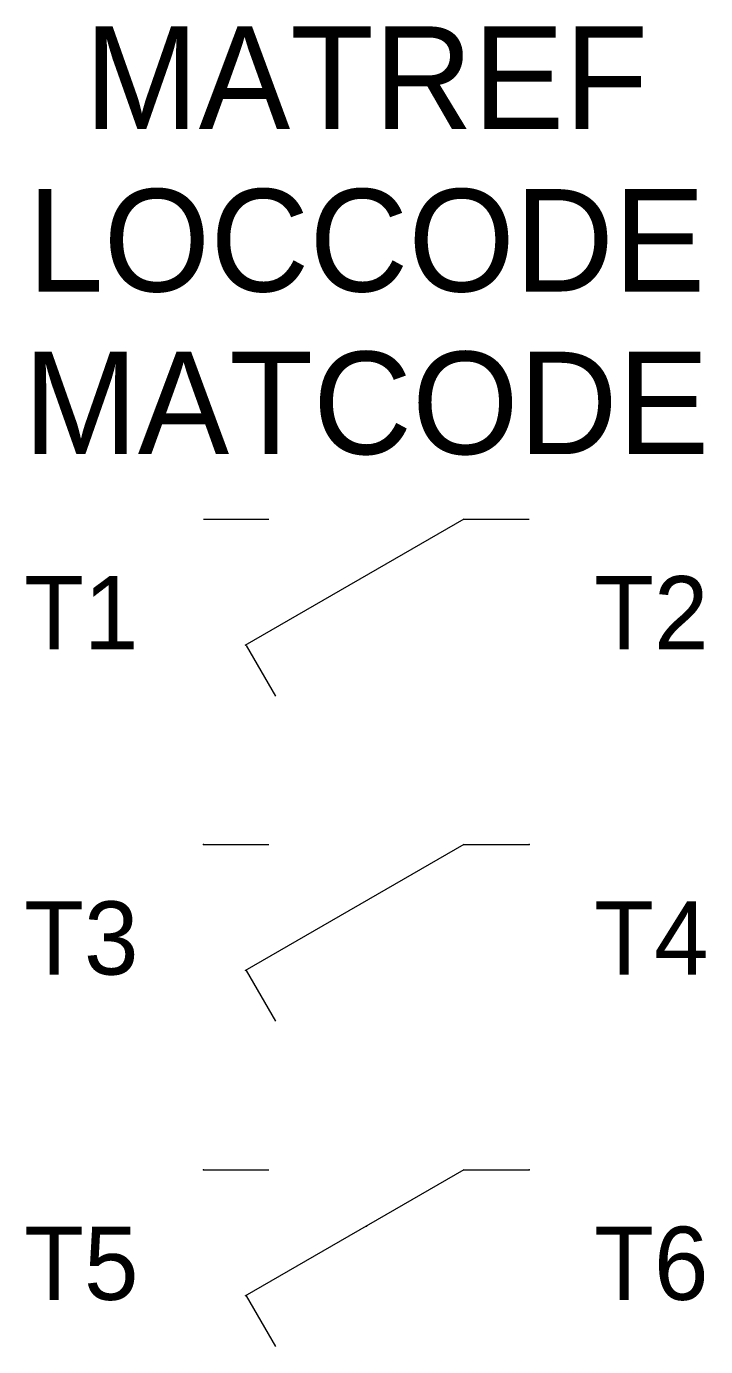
# Model space of a CAD drawing. Extents: x -10.4 to 10.4, y -5.4 to 35.1.
import ezdxf
from ezdxf.enums import TextEntityAlignment as Align

# ---------------------------------------------------------------- set-up
doc = ezdxf.new("R2010")
doc.units = 0
doc.layers.get('0').update_dxf_attribs({"linetype": 'CONTINUOUS'})
for name, color, linetype in [('A', 7, 'CONTINUOUS'), ('C', 6, 'CONTINUOUS'), ('T2', 1, 'CONTINUOUS')]:
    doc.layers.add(name, color=color, linetype=linetype)

msp = doc.modelspace()

# ---------------------------------------------------------------- linework, layer by layer
at = {"color": 0}
for p, q in [((-5, 20), (-3, 20)), ((3, 20), (-3.733, 16.113)), ((3, 20), (5, 20)), ((-2.782, 14.563), (-3.682, 16.122)), ((-5, 10), (-3, 10)), ((3, 10), (-3.733, 6.113)), ((3, 10), (5, 10)), ((-2.782, 4.563), (-3.682, 6.122)), ((-5, 0), (-3, 0)), ((3, 0), (-3.733, -3.887)), ((3, 0), (5, 0)), ((-2.782, -5.437), (-3.682, -3.878))]:
    msp.add_line(p, q, dxfattribs=at)
at = {"layer": 'A', "color": 0, "linetype": 'CONTINUOUS'}
msp.add_point((0, -1.732), dxfattribs=at)
at = {"layer": 'C', "color": 0}
for p in [(-5, 10), (5, 10)]:
    msp.add_point(p, dxfattribs=at)
at = {"layer": 'C', "color": 0, "linetype": 'CONTINUOUS'}
for p in [(-5, 0), (5, 0)]:
    msp.add_point(p, dxfattribs=at)

# ---------------------------------------------------------------- texts
at = {"color": 0, "linetype": 'CONTINUOUS'}
for tag, p in [('MATREF', (0, 32)), ('LOCCODE', (0, 27)), ('MATCODE', (0, 22))]:
    msp.add_attdef(tag, text='', height=3.15, dxfattribs=at).set_placement(p, align=Align.CENTER)
at = {"layer": 'T2', "color": 0, "linetype": 'CONTINUOUS'}
for tag, p in [('T2', (7, 16)), ('T4', (7, 6)), ('T6', (7, -4))]:
    msp.add_attdef(tag, p, '', height=2.25, dxfattribs=at)
for tag, p in [('T1', (-7, 16)), ('T3', (-7, 6)), ('T5', (-7, -4))]:
    msp.add_attdef(tag, text='', height=2.25, dxfattribs=at).set_placement(p, align=Align.RIGHT)

doc.saveas('drawing.dxf')
